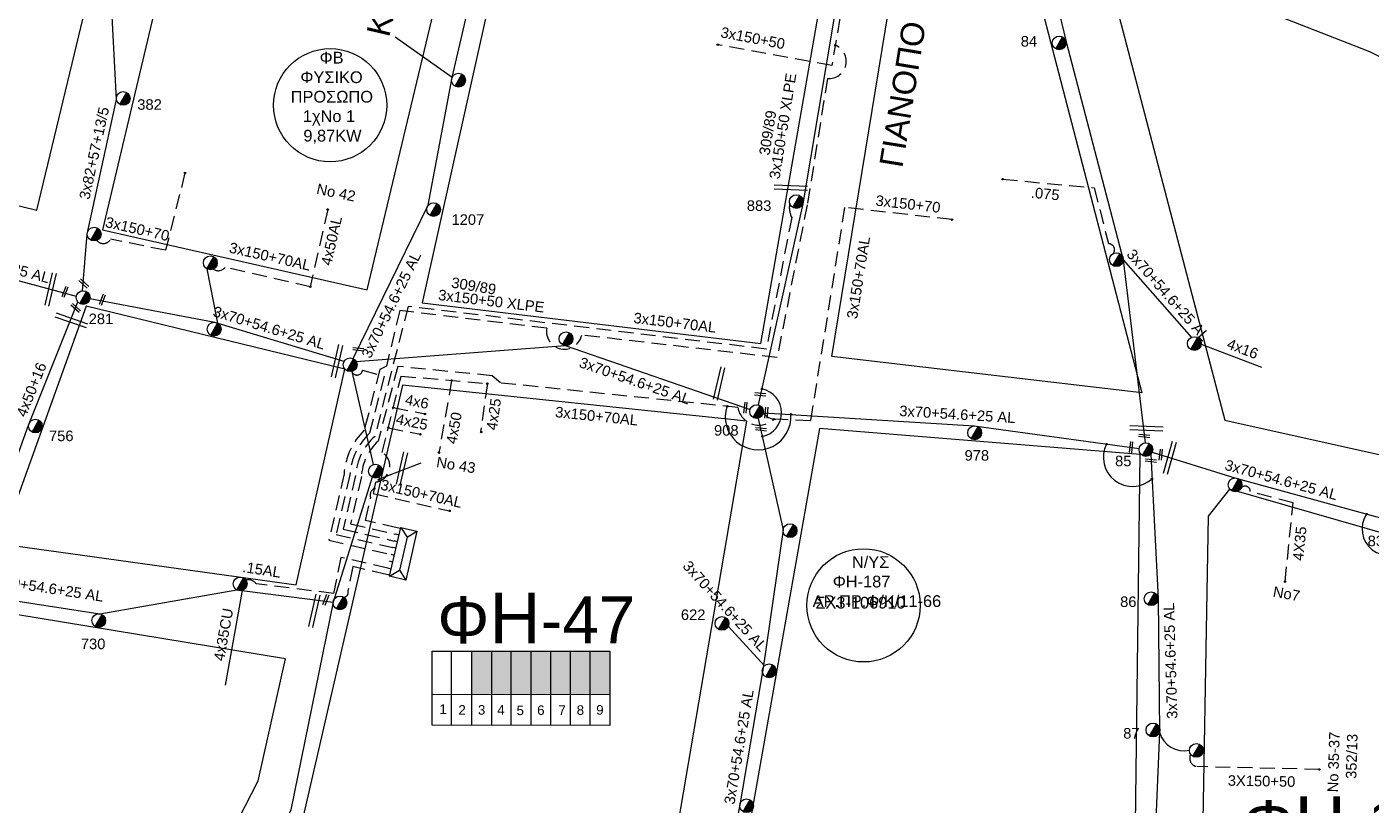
# Model space of a CAD drawing. Header units: millimetres. Extents: x 7477 to 9676, y 1828 to 2857.
# Drawn here: x 8098.1 to 8327.7, y 2543 to 2676 of the extents above; entities that cross this region are included whole.
import ezdxf
from ezdxf.enums import TextEntityAlignment as Align

# ---------------------------------------------------------------- set-up
doc = ezdxf.new("R2010")
doc.units = ezdxf.units.MM
doc.linetypes.add('DASHED', pattern=[19.05, 12.7, -6.35])
for name, color, linetype, lineweight in [('.075', 7, 'Continuous', 30), ('.15', 7, 'Continuous', 30), ('.15AL', 7, 'Continuous', 30), ('3x150+50', 7, 'Continuous', 30), ('3x150+50 XLPE', 7, 'SYN_LINE', 30), ('3x150+70', 7, 'Continuous', 30), ('3x150+70AL', 7, 'DASHED', 30), ('3x70+54.6+25 AL', 7, 'SYN_LINE', 30), ('3x82+57+13_5', 7, 'Continuous', 30), ('3X95+50', 7, 'Continuous', 30), ('4x16', 7, 'Continuous', 30), ('4x25', 7, 'Continuous', 30), ('4X35', 7, 'DASHED', 30), ('4x35CU', 7, 'DASHED', 30), ('4x50', 7, 'Continuous', 30), ('4x50+16', 7, 'Continuous', 30), ('4x50AL', 7, 'Continuous', 30), ('4x6', 7, 'SYN_LINE', 30), ('text διευθύνσεων', 250, 'Continuous', 30), ('Υπόβαθρο ΔΕΗ', 7, 'Continuous', 30)]:
    doc.layers.add(name, color=color, linetype=linetype, lineweight=lineweight)
for name, color, linetype in [('Pillar OTE', 7, 'Continuous'), ('TEXT ΚΑΛΩΔΙΩΝ', 7, 'Continuous'), ('Άγνωστα', 7, 'Continuous'), ('ΑΓΝΩΣΤΟ ΥΠΟΓΕΙΟ ΚΑΛΩΔΙΟ', 7, 'DASHED'), ('Καλώδια ΧΤ   3x150AL+50CU', 7, 'DASHED'), ('Μηχανική τομή', 7, 'Continuous'), ('Στύλος ΦΜ', 7, 'Continuous'), ('Στύλος ΦΜ @ 1', 7, 'Continuous'), ('Συνδέσεις', 7, 'Continuous'), ('Τομή', 7, 'Continuous'), ('Υποσταθμός πόλεως', 7, 'Continuous')]:
    doc.layers.add(name, color=color, linetype=linetype)
doc.styles.add('arial', font='ARIAL.TTF')
doc.styles.get("Standard").update_dxf_attribs({"font": 'ARIAL.TTF'})
doc.linetypes.add('SYN_LINE', pattern='A,0.5,-0.0001,["/\\/\\/\\/",Standard,S=0.1,R=0,X=0,Y=-0.05],-0.25', length=0.7501)

# ---------------------------------------------------------------- blocks, each defined once
blk = doc.blocks.new('ΥΠΑΡΧΩΝ ΤΣΙΜΕΝΤΕΝΙΟΣ ΣΤΥΛΟΣ')
at = {"layer": 'Στύλος ΦΜ'}
blk.add_hatch(color=7, dxfattribs=at).paths.add_polyline_path([(-1.29, -2.28, 0.574793), (2.62, 0, 0.268822), (1.3, 2.27)])
at = {"layer": 'Στύλος ΦΜ', "color": 7}
blk.add_line((-1.29, -2.28), (1.3, 2.27), dxfattribs=at)
blk.add_circle((0, 0), 2.62, dxfattribs=at)
at = {"layer": 'Στύλος ΦΜ', "flags": 4}
for tag, p in [('ΑΡΙΘΜΟΣ', (-4.68, 8.05)), ('ΤΥΠΟΣ', (-4.91, 3.03))]:
    blk.add_attdef(tag, p, '', height=4, dxfattribs=at)
blk = doc.blocks.new('ΥΠΟΣΤΑΘΜΟΣ ΠΟΛΕΩΣ 8 ΑΝΑΧΩΡΗΣΕΩΝ')
at = {"layer": 'Υποσταθμός πόλεως', "linetype": 'Continuous', "ltscale": 40}
for p, q in [((-8.18, -2.82), (-8.18, -4)), ((-5.9, -2.82), (-5.9, -4)), ((-3.55, -2.82), (-3.55, -4)), ((-1.28, -2.82), (-1.28, -4)), ((1.23, -2.82), (1.23, -4)), ((3.56, -2.82), (3.56, -4)), ((6.03, -2.82), (6.03, -4)), ((8.16, -2.82), (8.16, -4))]:
    blk.add_line(p, q, dxfattribs=at)
blk.add_lwpolyline([(-8.57, 2.82), (8.57, 2.82), (8.57, -2.82), (-8.57, -2.82)], close=True, dxfattribs=at)
for points in [[(-5.75, 0), (-8.57, 2.82)], [(5.75, 0), (8.57, 2.82)], [(-8.57, -2.82), (-5.75, 0)], [(-5.75, 0), (5.75, 0)], [(8.57, -2.82), (5.75, 0)]]:
    blk.add_lwpolyline(points, dxfattribs=at)
at = {"layer": 'Υποσταθμός πόλεως', "linetype": 'SYN_LINE', "ltscale": 40, "flags": 1}
for tag, p in [('ΜΕΤΑΣΧΗΜΑΤΙΣΜΟΣ', (9.59, 1.44)), ('ΙΣΧΥΣ', (9.57, -1.35)), ('ΑΡΙΘΜΟΣ', (9.69, -4.07))]:
    blk.add_attdef(tag, p, '', height=1.8, dxfattribs=at)
blk = doc.blocks.new('ΤΟΜΗ')
at = {"layer": 'Τομή', "ltscale": 40}
for p, q in [((-5.68, 0), (17.06, 0)), ((-5.68, -2.77), (17.06, -2.77))]:
    blk.add_line(p, q, dxfattribs=at)
blk = doc.blocks.new('_ΣΥΝΔΕΣΗ')
at = {"layer": 'Συνδέσεις', "linetype": 'SYN_LINE', "ltscale": 40}
blk.add_hatch(color=256, dxfattribs=at).paths.add_polyline_path([(0.5, -0.01, 1), (-0.5, -0.01, 1)])
at = {"layer": 'Συνδέσεις'}
blk.add_circle((0, -0.01), 0.5, dxfattribs=at)
blk = doc.blocks.new('ΜΗΧΑΝΙΚΗ ΤΟΜΗ')
at = {"layer": 'Μηχανική τομή', "ltscale": 40}
for p, q in [((-1.89, 0.78), (5.69, 0.78)), ((-1.89, -0.77), (5.69, -0.77))]:
    blk.add_line(p, q, dxfattribs=at)

msp = doc.modelspace()

# ---------------------------------------------------------------- hatches: boundary and pattern name
at = {"layer": 'Καλώδια ΧΤ   3x150AL+50CU', "linetype": 'DASHED', "lineweight": -3, "ltscale": 0.2}
h = msp.add_hatch(color=27, dxfattribs=at)
h.dxf.hatch_style = 1
h.paths.add_polyline_path([(8174.05, 2561.96), (8177.49, 2561.95), (8177.49, 2569.32), (8174.05, 2569.32)])
h = msp.add_hatch(color=2, dxfattribs=at)
h.dxf.hatch_style = 1
h.paths.add_polyline_path([(8180.79, 2569.32), (8177.49, 2569.32), (8177.49, 2561.95), (8180.79, 2561.95)])
h = msp.add_hatch(color=1, dxfattribs=at)
h.dxf.hatch_style = 1
h.paths.add_polyline_path([(8184.08, 2569.32), (8180.79, 2569.32), (8180.79, 2561.95), (8184.08, 2561.95)])
h = msp.add_hatch(color=30, dxfattribs=at)
h.dxf.hatch_style = 1
h.paths.add_polyline_path([(8187.47, 2569.32), (8184.17, 2569.32), (8184.17, 2561.95), (8187.47, 2561.95)])
h = msp.add_hatch(color=5, dxfattribs=at)
h.dxf.hatch_style = 1
h.paths.add_polyline_path([(8190.87, 2569.31), (8187.57, 2569.31), (8187.57, 2561.95), (8190.87, 2561.94)])
h = msp.add_hatch(color=151, dxfattribs=at)
h.dxf.hatch_style = 1
h.paths.add_polyline_path([(8194.2, 2569.31), (8190.91, 2569.31), (8190.91, 2561.94), (8194.2, 2561.94)])
h = msp.add_hatch(color=173, dxfattribs=at)
h.dxf.hatch_style = 1
h.paths.add_polyline_path([(8197.52, 2569.31), (8194.23, 2569.31), (8194.23, 2561.94), (8197.52, 2561.94)])

# ---------------------------------------------------------------- linework, layer by layer
at = {"layer": '.075', "color": 2, "linetype": 'DASHED', "lineweight": -3, "ltscale": 0.2}
msp.add_lwpolyline([(8264.72, 2649.94), (8280.38, 2648.46)], dxfattribs=at)
at = {"layer": '.15', "color": 2, "linetype": 'DASHED', "lineweight": -3, "ltscale": 0.2}
msp.add_lwpolyline([(8280.38, 2648.46), (8282.8, 2638.93, -0.61396), (8283.63, 2637.26, 176.675518)], format="xyb", dxfattribs=at)
at = {"layer": '.15AL', "color": 5, "linetype": 'DASHED', "lineweight": -3, "ltscale": 0.2}
msp.add_lwpolyline([(8159.73, 2583.48), (8151.69, 2585.33), (8150.45, 2579.19), (8137.26, 2580.81, 0.302186), (8135.48, 2581.48, -0.302186)], format="xyb", dxfattribs=at)
at = {"lineweight": -3, "ltscale": 0.2}
for centre in [(8149.86, 2662.58), (8240.97, 2577.15)]:
    msp.add_circle(centre, 9.67, dxfattribs=at)
at = {"layer": '3x150+50', "color": 30, "linetype": 'DASHED', "lineweight": -3, "ltscale": 0.2}
msp.add_lwpolyline([(8318.83, 2549.12), (8297.9, 2549.61, -0.519769), (8296.85, 2551.7)], format="xyb", dxfattribs=at)
at = {"layer": '3x150+50 XLPE', "color": 151, "linetype": 'DASHED', "lineweight": -3, "ltscale": 0.2}
msp.add_lwpolyline([(8236.13, 2672.81, -0.875147), (8234.81, 2667.17), (8231.34, 2645.54), (8226.19, 2619.47), (8192.84, 2623.32, -0.977825), (8186.85, 2624.48), (8161.75, 2627.49), (8159.46, 2618), (8158.34, 2617.42), (8155.68, 2607.07, 0.181463), (8152.23, 2599.61), (8149.62, 2588.27), (8160.27, 2585.82)], format="xyb", dxfattribs=at)
at = {"layer": '3x150+70', "color": 2, "linetype": 'DASHED', "lineweight": -3, "ltscale": 0.2}
msp.add_lwpolyline([(8125.07, 2651.01), (8121.75, 2637.8), (8112.36, 2639.69, -0.528258), (8110.02, 2639.48, 68.423607)], format="xyb", dxfattribs=at)
at = {"layer": '3x150+70', "color": 30, "linetype": 'DASHED', "lineweight": -3, "ltscale": 0.2}
msp.add_lwpolyline([(8256.09, 2643.04), (8237.74, 2645.12)], dxfattribs=at)
at = {"layer": '3x150+70AL', "color": 151, "linetype": 'DASHED', "lineweight": -3, "ltscale": 0.2}
msp.add_lwpolyline([(8243.02, 2736.84, -0.807823), (8245.5, 2731.61), (8242.64, 2711.23), (8235.55, 2669.36)], format="xyb", dxfattribs=at)
at = {"layer": '3x150+70AL', "color": 173, "linetype": 'DASHED', "lineweight": -3, "ltscale": 0.2}
msp.add_lwpolyline([(8228.36, 2645.79, 0.171322), (8228.7, 2643.42), (8224.35, 2620.93), (8163.18, 2628.21), (8157.48, 2606.01, 0.199528), (8154.21, 2599.32), (8152.1, 2590.15), (8160.81, 2588.14)], format="xyb", dxfattribs=at)
at = {"layer": '3x150+70AL', "color": 30, "linetype": 'DASHED', "lineweight": -3, "ltscale": 0.2}
for points in [[(8237.74, 2645.12), (8231.91, 2608.66), (8226.18, 2608.95, -0.260949), (8223.86, 2610.02, -0.001827)], [(8225.69, 2608.96, -0.593889), (8219.48, 2610.95), (8178.95, 2615.14), (8177.53, 2616.36), (8161.41, 2617.97), (8158.05, 2605.18, 0.198211), (8155.2, 2599.18), (8153.34, 2591.07), (8161.07, 2589.29)]]:
    msp.add_lwpolyline(points, format="xyb", dxfattribs=at)
at = {"layer": '3x150+70AL', "color": 2, "linetype": 'DASHED', "lineweight": -3, "ltscale": 0.2}
msp.add_lwpolyline([(8146.46, 2631.57), (8131.92, 2634.88, -0.395283), (8129.89, 2634.58, -0.046182)], format="xyb", dxfattribs=at)
at = {"layer": '3x150+70AL', "color": 27, "linetype": 'DASHED', "lineweight": -3, "ltscale": 0.2}
for points in [[(8157.62, 2598.22, 0.71186), (8158.76, 2603.27), (8161.97, 2616.32), (8176.71, 2615.02)], [(8158.23, 2599.09, -0.604399), (8157.62, 2598.22), (8157.23, 2596.28), (8170.25, 2593.29)]]:
    msp.add_lwpolyline(points, format="xyb", dxfattribs=at)
at = {"layer": '3x70+54.6+25 AL', "color": 27, "linetype": 'SYN_LINE', "lineweight": -3, "ltscale": 15}
for points in [[(8153.8, 2619.31), (8166.6, 2645.48), (8170.7, 2667.31), (8177.96, 2698.48), (8184.56, 2726.43), (8190.88, 2745.76)], [(8154.33, 2618.79), (8190.02, 2621.52), (8221.59, 2610.62)], [(8153.55, 2617.1), (8157.22, 2601.19)]]:
    msp.add_lwpolyline(points, dxfattribs=at)
at = {"layer": '3x70+54.6+25 AL', "color": 2, "linetype": 'SYN_LINE', "lineweight": -3, "ltscale": 15}
for points in [[(8265.31, 2740.39), (8266.1, 2712.64), (8275.56, 2673.38), (8285.33, 2636.17), (8289.06, 2604.93)], [(8285.33, 2636.17), (8296.97, 2622.93)], [(8152.25, 2618.81), (8130.18, 2625.49), (8108.83, 2629.5)]]:
    msp.add_lwpolyline(points, dxfattribs=at)
at = {"layer": '3x70+54.6+25 AL', "color": 151, "linetype": 'SYN_LINE', "lineweight": -3, "ltscale": 15}
msp.add_lwpolyline([(8244.22, 2732.74), (8241.78, 2710.75), (8235.82, 2676.94), (8230.6, 2645.71), (8230.6, 2645.71)], dxfattribs=at)
at = {"layer": '3x70+54.6+25 AL', "color": 62, "linetype": 'SYN_LINE', "lineweight": -3, "ltscale": 15}
msp.add_lwpolyline([(8106.52, 2629.93), (8064.25, 2641.32), (8027.84, 2650.39), (8001.02, 2656.2)], dxfattribs=at)
at = {"layer": '3x70+54.6+25 AL', "color": 173, "linetype": 'SYN_LINE', "lineweight": -3, "ltscale": 15}
for points in [[(8230.6, 2645.71), (8222.96, 2611.39)], [(8222.97, 2609.09), (8227.24, 2590.06), (8223.8, 2566.49), (8219.83, 2543.1), (8213.95, 2513.1), (8210.4, 2484.54)], [(8290.29, 2603.31), (8304.38, 2598.91), (8330.92, 2591.64)]]:
    msp.add_lwpolyline(points, dxfattribs=at)
at = {"layer": '3x70+54.6+25 AL', "color": 2, "linetype": 'SYN_LINE', "lineweight": -3, "ltscale": 10}
msp.add_lwpolyline([(8128.82, 2634.63), (8130.6, 2625.37)], dxfattribs=at)
at = {"layer": '3x70+54.6+25 AL', "color": 30, "linetype": 'SYN_LINE', "lineweight": -3, "ltscale": 15}
for points in [[(8223.86, 2610.02), (8259.89, 2607.81), (8288.04, 2603.92)], [(8290.03, 2602.92), (8291.27, 2578.33), (8291.52, 2555.48), (8290.31, 2527.03), (8282.81, 2505.85), (8273.68, 2482.76), (8266.15, 2465.89)]]:
    msp.add_lwpolyline(points, dxfattribs=at)
at = {"layer": '3x70+54.6+25 AL', "color": 1, "linetype": 'SYN_LINE', "lineweight": -3, "ltscale": 15}
msp.add_lwpolyline([(8157.02, 2599.05), (8150.36, 2577.67), (8143.14, 2542.2), (8129.39, 2511.79)], dxfattribs=at)
at = {"layer": '3x70+54.6+25 AL', "color": 5, "linetype": 'SYN_LINE', "lineweight": -3, "ltscale": 15}
msp.add_lwpolyline([(8089.13, 2579.01), (8110.54, 2575.7), (8133.92, 2579.79), (8150.37, 2577.71)], dxfattribs=at)
at = {"layer": '3x70+54.6+25 AL', "color": 173, "linetype": 'SYN_LINE', "lineweight": -3, "ltscale": 10}
msp.add_lwpolyline([(8217.87, 2573.61), (8224.06, 2566.83)], dxfattribs=at)
at = {"layer": '3x70+54.6+25 AL', "color": 30, "linetype": 'SYN_LINE', "lineweight": -3, "ltscale": 8}
msp.add_arc((8295.62, 2556.56), 4.24, 194.7919, 283.8129, dxfattribs=at)
at = {"layer": '3x82+57+13_5', "color": 2, "linetype": 'Continuous', "lineweight": -3, "ltscale": 0.2}
msp.add_lwpolyline([(8107.57, 2630.89), (8108.38, 2640.55), (8113.37, 2663.54), (8112.25, 2685.45), (8118.08, 2710.4), (8124.44, 2737.02), (8138.63, 2762.39)], dxfattribs=at)
at = {"layer": '3X95+50', "color": 151, "linetype": 'DASHED', "lineweight": -3, "ltscale": 0.2}
msp.add_lwpolyline([(8235.55, 2669.36), (8216.08, 2672.91)], dxfattribs=at)
at = {"layer": '4x16', "color": 2, "linetype": 'SYN_LINE', "lineweight": -3, "ltscale": 12}
msp.add_lwpolyline([(8298.64, 2621.77), (8308.96, 2617.82)], dxfattribs=at)
at = {"layer": '4x25', "color": 27, "linetype": 'DASHED', "lineweight": -3, "ltscale": 0.2}
for points in [[(8176.71, 2615.02), (8175.57, 2606.85)], [(8159.8, 2607.49), (8165.27, 2606.37)]]:
    msp.add_lwpolyline(points, dxfattribs=at)
at = {"layer": '4X35', "color": 173, "linetype": 'DASHED', "lineweight": -3, "ltscale": 0.2}
msp.add_lwpolyline([(8312.97, 2581.21), (8314.35, 2594.65), (8307.03, 2596.57, 0.689844), (8305.5, 2597.25, 0.202402)], format="xyb", dxfattribs=at)
at = {"layer": '4x35CU', "color": 5, "linetype": 'SYN_LINE', "lineweight": -3, "ltscale": 15}
msp.add_lwpolyline([(8134.81, 2579.67), (8131.92, 2563.53)], dxfattribs=at)
at = {"layer": '4x50', "color": 27, "linetype": 'DASHED', "lineweight": -3, "ltscale": 0.2}
msp.add_lwpolyline([(8170.61, 2615.56), (8168.44, 2603.23)], dxfattribs=at)
at = {"layer": '4x50+16', "color": 5, "linetype": 'Continuous', "lineweight": -3, "ltscale": 0.2}
msp.add_lwpolyline([(8088.08, 2579.53), (8098.35, 2607.92), (8106.77, 2628.97)], dxfattribs=at)
at = {"layer": '4x50AL', "color": 2, "linetype": 'DASHED', "lineweight": -3, "ltscale": 0.2}
msp.add_lwpolyline([(8149.46, 2644.77), (8146.46, 2631.57)], dxfattribs=at)
at = {"layer": '4x6', "color": 27, "linetype": 'SYN_LINE', "lineweight": -3, "ltscale": 15}
msp.add_lwpolyline([(8170.7, 2667.31), (8160.94, 2674.22)], dxfattribs=at)
at = {"layer": '4x6', "color": 27, "linetype": 'DASHED', "lineweight": -3, "ltscale": 0.2}
msp.add_lwpolyline([(8160.65, 2610.94), (8166.08, 2609.84)], dxfattribs=at)
at = {"layer": 'Pillar OTE', "lineweight": -3, "ltscale": 40}
for points in [[(8167.28, 2556.68), (8167.28, 2569.32), (8197.61, 2569.32), (8197.61, 2556.65), (8167.28, 2556.68)], [(8170.61, 2556.68), (8170.61, 2569.32)], [(8174.05, 2556.68), (8174.05, 2569.32)], [(8177.49, 2556.67), (8177.49, 2569.32)], [(8180.79, 2556.67), (8180.79, 2569.32)], [(8184.17, 2556.67), (8184.17, 2569.32)], [(8187.57, 2556.66), (8187.57, 2569.32)], [(8190.91, 2556.66), (8190.91, 2569.32)], [(8194.29, 2556.66), (8194.29, 2569.32)], [(8167.28, 2561.96), (8197.61, 2561.94)]]:
    msp.add_lwpolyline(points, dxfattribs=at)
at = {"layer": 'Άγνωστα', "color": 7, "linetype": 'Continuous', "ltscale": 0.2}
msp.add_line((8158.02, 2598.62), (8165.41, 2601.52), dxfattribs=at)
for centre, radius, start, end in [((8222.82, 2610.05), 4.15, 282.0138, 78.2922), ((8222.95, 2609.33), 5.61, 161.4385, 3.9916)]:
    msp.add_arc(centre, radius, start, end, dxfattribs=at)
at = {"layer": 'ΑΓΝΩΣΤΟ ΥΠΟΓΕΙΟ ΚΑΛΩΔΙΟ', "color": 2, "linetype": 'DASHED', "lineweight": -3, "ltscale": 0.2}
msp.add_lwpolyline([(8153.54, 2617.1, 0.760496), (8155.39, 2617.3), (8159.09, 2616.31), (8156.58, 2606.55, 0.189825), (8153.22, 2599.46), (8150.87, 2589.27), (8160.55, 2587.04)], format="xyb", dxfattribs=at)
at = {"layer": 'ΑΓΝΩΣΤΟ ΥΠΟΓΕΙΟ ΚΑΛΩΔΙΟ', "color": 27, "linetype": 'DASHED', "lineweight": -3, "ltscale": 0.2}
msp.add_lwpolyline([(8161.33, 2590.4), (8155.9, 2591.65), (8156.78, 2595.51, -0.395017), (8157.39, 2597.09)], format="xyb", dxfattribs=at)
at = {"layer": 'ΑΓΝΩΣΤΟ ΥΠΟΓΕΙΟ ΚΑΛΩΔΙΟ', "color": 1, "linetype": 'DASHED', "lineweight": -3, "ltscale": 0.2}
msp.add_lwpolyline([(8159.5, 2582.44), (8153.74, 2583.77), (8152.9, 2579.61, -0.505658), (8152.19, 2578.54, -47.786924)], format="xyb", dxfattribs=at)
at = {"layer": 'Υπόβαθρο ΔΕΗ', "lineweight": -3}
for points in [[(8039.88, 2659.31), (8099.77, 2644.64), (8128.78, 2765.24), (8103.61, 2772.44), (8103.69, 2770.75), (8103.67, 2768.51), (8103.54, 2764.32), (8103.35, 2761.32), (8102.8, 2757.15), (8101.96, 2751.51), (8101.51, 2748.69), (8099.64, 2741), (8098.58, 2737.1), (8097.08, 2732.34)], [(8377.42, 2646.71), (8327.46, 2671.68), (8281.5, 2689.69), (8302.7, 2608.79), (8339.01, 2600.68), (8386.62, 2637.07), (8408.31, 2668.47), (8388.42, 2682.08), (8278.84, 2724.17), (8273.94, 2720.57), (8279.05, 2700.63), (8318.95, 2685.1)]]:
    msp.add_lwpolyline(points, dxfattribs=at)
for points in [[(8184.12, 2747.98), (8139.48, 2761.62), (8110.99, 2641.28), (8156.2, 2631.04)], [(8242.79, 2732.66), (8191.43, 2744.89), (8165.6, 2628.8), (8223.43, 2621.86)], [(8288.5, 2613.47), (8235.56, 2619.63), (8253.29, 2728.05), (8259.04, 2726.62)], [(8152.37, 2617.49), (8108.21, 2628.27), (8093.6, 2587.65), (8144.03, 2580.67)], [(8221.06, 2608.62), (8162.24, 2614.75), (8145.05, 2540.1), (8130.24, 2511.49), (8200.06, 2488.05), (8209.35, 2540.13)], [(8288.23, 2602.91), (8233.42, 2607.35), (8211.71, 2484.22), (8264.63, 2466.55), (8287.24, 2526.23)], [(8331.62, 2588.89), (8303.5, 2597.01), (8299.84, 2592.38), (8298.61, 2524.2), (8275.8, 2462.96), (8277.24, 2450.35), (8343.61, 2512.62), (8361.08, 2539.98)], [(8142.23, 2568.01), (8011.97, 2589.43), (8008.52, 2586.67), (8004.2, 2583.84), (8002.21, 2582.91), (8001.51, 2582.65), (8000.11, 2582.11), (7999.26, 2581.88), (7997.49, 2581.6), (7997.49, 2581.6), (7987.37, 2527.59), (8017.06, 2518.04), (8033.74, 2560.75), (8080.09, 2554.47), (8062.06, 2499.88), (8066.25, 2487.58), (8097.1, 2468.27), (8137.57, 2547.19)]]:
    msp.add_lwpolyline(points, close=True, dxfattribs=at)
for centre, radius, start, end in [((8286.89, 2602.42), 4.96, 152.7149, 312.4783), ((8330.61, 2590.22), 4.5, 145.9819, 318.7947)]:
    msp.add_arc(centre, radius, start, end, dxfattribs=at)

# ---------------------------------------------------------------- block references
at = {"layer": 'Μηχανική τομή', "lineweight": -3, "zscale": 0.4999999999999997}
for p, xscale, yscale, rotation in [((8104.72, 2631.12), 0.2499999999999458, 0.2499999999999458, 248.9365260926364), ((8108.14, 2631.81), 0.2499999999999458, 0.2499999999999458, 137.8730521852672), ((8111.08, 2629.78), 0.2499999999999458, 0.2499999999999458, 248.9365260926364), ((8106.77, 2627.61), 0.2499999999999458, 0.2499999999999458, 137.8730521852672), ((8155.15, 2620.83), 0.249999999999946, 0.249999999999946, 174.4298595827747), ((8223.8, 2613.12), 0.249999999999946, 0.249999999999946, 174.4298595827747), ((8220.78, 2610.45), 0.2499999999999461, 0.2499999999999461, 84.42985958278305), ((8224.34, 2609.59), 0.2499999999999461, 0.2499999999999461, 84.42985958278305), ((8223.92, 2607.17), 0.249999999999946, 0.249999999999946, 174.4298595827747), ((8289.39, 2606.02), 0.249999999999946, 0.249999999999946, 174.4298595827747), ((8286.66, 2603.7), 0.2499999999999461, 0.2499999999999461, 84.42985958278305), ((8291.72, 2602.42), 0.2499999999999461, 0.2499999999999461, 84.42985958278305), ((8290.53, 2601.81), 0.249999999999946, 0.249999999999946, 174.4298595827747), ((8149.27, 2578.52), 0.2499999999999458, 0.2499999999999458, 248.9365260926364)]:
    msp.add_blockref('ΜΗΧΑΝΙΚΗ ΤΟΜΗ', p, dxfattribs=dict(at, xscale=xscale, yscale=yscale, rotation=rotation))
at = {"layer": 'Στύλος ΦΜ @ 1', "lineweight": -3, "ltscale": 40}
ref = msp.add_blockref('ΥΠΑΡΧΩΝ ΤΣΙΜΕΝΤΕΝΙΟΣ ΣΤΥΛΟΣ', (8274.39, 2673.22), dxfattribs=dict(at, xscale=0.4499999999998181, yscale=0.4499999999998181, zscale=0.4499999999998181))
ref.add_attrib('ΤΥΠΟΣ', '84', (8267.82, 2672.6), dxfattribs={"layer": 'Στύλος ΦΜ', "height": 1.8, "flags": 4})
for p, xscale, yscale, zscale in [((8171.78, 2666.85), 0.4499999999998181, 0.4499999999998181, 0.4499999999998181), ((8109.56, 2640.57), 0.4499999999998181, 0.4499999999998181, 0.4499999999998181), ((8129.4, 2635.65), 0.4499999999998181, 0.4499999999998181, 0.4499999999998181), ((8284.15, 2636.2), 0.4499999999998181, 0.4499999999998181, 0.4499999999998181), ((8130.05, 2624.32), 0.4499999999998181, 0.4499999999998181, 0.4499999999998181), ((8190.15, 2622.69), 0.4499999999998181, 0.4499999999998181, 0.4499999999998181), ((8297.47, 2621.86), 0.4499999999998181, 0.4499999999998181, 0.4499999999998181), ((8153.28, 2618.25), 0.4499999999998181, 0.4499999999998181, 0.4499999999998181), ((8157.6, 2600.08), 0.4499999999998181, 0.4499999999998181, 0.4499999999998181), ((8304.43, 2597.73), 0.4499999999998181, 0.4499999999998181, 0.4499999999998181), ((8228.41, 2589.91), 0.4499999999998181, 0.4499999999998181, 0.4499999999998181), ((8134.5, 2580.81), 0.4499999999998181, 0.4499999999998181, 0.4499999999998181), ((8151.54, 2577.56), 0.4499999999998181, 0.4499999999998181, 0.4499999999998181), ((8224.85, 2565.96), 0.4499999999998181, 0.4499999999998181, 0.4499999999998181), ((8297.81, 2552.38), 0.4499999999998282, 0.4499999999998282, 0.4499999999998282), ((8220.99, 2542.92), 0.4499999999998181, 0.4499999999998181, 0.4499999999998181)]:
    msp.add_blockref('ΥΠΑΡΧΩΝ ΤΣΙΜΕΝΤΕΝΙΟΣ ΣΤΥΛΟΣ', p, dxfattribs=dict(at, xscale=xscale, yscale=yscale, zscale=zscale))
ref = msp.add_blockref('ΥΠΑΡΧΩΝ ΤΣΙΜΕΝΤΕΝΙΟΣ ΣΤΥΛΟΣ', (8114.53, 2663.74), dxfattribs=dict(at, xscale=0.4499999999998519, yscale=0.4499999999998519, zscale=0.4499999999998519))
ref.add_attrib('ΤΥΠΟΣ', '382', (8116.92, 2661.8), dxfattribs={"layer": 'Στύλος ΦΜ', "height": 1.8, "flags": 4})
ref = msp.add_blockref('ΥΠΑΡΧΩΝ ΤΣΙΜΕΝΤΕΝΙΟΣ ΣΤΥΛΟΣ', (8229.49, 2646.11), dxfattribs=dict(at, xscale=0.4499999999998496, yscale=0.4499999999998496, zscale=0.4499999999998496))
ref.add_attrib('ΤΥΠΟΣ', '883', (8221.03, 2644.53), dxfattribs={"layer": 'Στύλος ΦΜ', "height": 1.8, "flags": 4})
ref = msp.add_blockref('ΥΠΑΡΧΩΝ ΤΣΙΜΕΝΤΕΝΙΟΣ ΣΤΥΛΟΣ', (8167.53, 2644.75), dxfattribs=dict(at, xscale=0.4499999999997564, yscale=0.4499999999997564, zscale=0.4499999999997564))
ref.add_attrib('ΤΥΠΟΣ', '1207', (8170.59, 2642.14), dxfattribs={"layer": 'Στύλος ΦΜ', "height": 1.8, "rotation": 360, "flags": 4})
ref = msp.add_blockref('ΥΠΑΡΧΩΝ ΤΣΙΜΕΝΤΕΝΙΟΣ ΣΤΥΛΟΣ', (8107.68, 2629.72), dxfattribs=dict(at, xscale=0.4499999999998238, yscale=0.4499999999998238, zscale=0.4499999999998238))
ref.add_attrib('ΑΡΙΘΜΟΣ', '281', (8108.62, 2625.19), dxfattribs={"layer": 'Στύλος ΦΜ', "height": 1.8, "flags": 4})
ref = msp.add_blockref('ΥΠΑΡΧΩΝ ΤΣΙΜΕΝΤΕΝΙΟΣ ΣΤΥΛΟΣ', (8222.7, 2610.24), dxfattribs=dict(at, xscale=0.4499999999997998, yscale=0.4499999999997998, zscale=0.4499999999997998))
ref.add_attrib('ΤΥΠΟΣ', '908', (8215.43, 2606.14), dxfattribs={"layer": 'Στύλος ΦΜ', "height": 1.8, "flags": 4})
ref = msp.add_blockref('ΥΠΑΡΧΩΝ ΤΣΙΜΕΝΤΕΝΙΟΣ ΣΤΥΛΟΣ', (8099.52, 2607.77), dxfattribs=dict(at, xscale=0.4499999999998347, yscale=0.4499999999998347, zscale=0.4499999999998347))
ref.add_attrib('ΤΥΠΟΣ', '756', (8101.84, 2605.2), dxfattribs={"layer": 'Στύλος ΦΜ', "height": 1.8, "flags": 4})
ref = msp.add_blockref('ΥΠΑΡΧΩΝ ΤΣΙΜΕΝΤΕΝΙΟΣ ΣΤΥΛΟΣ', (8259.95, 2606.63), dxfattribs=dict(at, xscale=0.4499999999997705, yscale=0.4499999999997705, zscale=0.4499999999997705))
ref.add_attrib('ΤΥΠΟΣ', '978', (8258.22, 2601.87), dxfattribs={"layer": 'Στύλος ΦΜ', "height": 1.8, "flags": 4})
ref = msp.add_blockref('ΥΠΑΡΧΩΝ ΤΣΙΜΕΝΤΕΝΙΟΣ ΣΤΥΛΟΣ', (8289.2, 2603.76), dxfattribs=dict(at, xscale=0.4499999999998208, yscale=0.4499999999998208, zscale=0.4499999999998208))
ref.add_attrib('ΤΥΠΟΣ', '85', (8283.93, 2600.9), dxfattribs={"layer": 'Στύλος ΦΜ', "height": 1.8, "rotation": 360, "flags": 4})
ref = msp.add_blockref('ΥΠΑΡΧΩΝ ΤΣΙΜΕΝΤΕΝΙΟΣ ΣΤΥΛΟΣ', (8331.55, 2590.65), dxfattribs=dict(at, xscale=0.4499999999998181, yscale=0.4499999999998181, zscale=0.4499999999998181))
ref.add_attrib('ΤΥΠΟΣ', '83', (8327.07, 2587.26), dxfattribs={"layer": 'Στύλος ΦΜ', "height": 1.8, "flags": 4})
ref = msp.add_blockref('ΥΠΑΡΧΩΝ ΤΣΙΜΕΝΤΕΝΙΟΣ ΣΤΥΛΟΣ', (8290.09, 2578.28), dxfattribs=dict(at, xscale=0.449999999999846, yscale=0.449999999999846, zscale=0.449999999999846))
ref.add_attrib('ΤΥΠΟΣ', '86', (8284.79, 2576.87), dxfattribs={"layer": 'Στύλος ΦΜ', "height": 1.8, "flags": 4})
ref = msp.add_blockref('ΥΠΑΡΧΩΝ ΤΣΙΜΕΝΤΕΝΙΟΣ ΣΤΥΛΟΣ', (8216.79, 2574.07), dxfattribs=dict(at, xscale=0.44999999999978, yscale=0.44999999999978, zscale=0.44999999999978))
ref.add_attrib('ΤΥΠΟΣ', '622', (8209.77, 2574.65), dxfattribs={"layer": 'Στύλος ΦΜ', "height": 1.8, "rotation": 360, "flags": 4})
ref = msp.add_blockref('ΥΠΑΡΧΩΝ ΤΣΙΜΕΝΤΕΝΙΟΣ ΣΤΥΛΟΣ', (8110.33, 2574.54), dxfattribs=dict(at, xscale=0.4499999999998087, yscale=0.4499999999998087, zscale=0.4499999999998087))
ref.add_attrib('ΤΥΠΟΣ', '730', (8107.28, 2569.67), dxfattribs={"layer": 'Στύλος ΦΜ', "height": 1.8, "flags": 4})
ref = msp.add_blockref('ΥΠΑΡΧΩΝ ΤΣΙΜΕΝΤΕΝΙΟΣ ΣΤΥΛΟΣ', (8290.41, 2555.86), dxfattribs=dict(at, xscale=0.4499999999998282, yscale=0.4499999999998282, zscale=0.4499999999998282))
ref.add_attrib('ΤΥΠΟΣ', '87', (8285.32, 2554.4), dxfattribs={"layer": 'Στύλος ΦΜ', "height": 1.8, "rotation": 360, "flags": 4})
at = {"layer": 'Συνδέσεις', "lineweight": -3, "xscale": 0.25, "yscale": 0.25, "zscale": 0.25}
for p in [(8216.08, 2672.91), (8236.13, 2672.81), (8125.07, 2651.01), (8264.72, 2649.95), (8149.46, 2644.77), (8256.09, 2643.04), (8146.46, 2631.57), (8170.61, 2615.56), (8176.72, 2615.03), (8223.63, 2614.13), (8160.65, 2610.94), (8217.68, 2611.15), (8166.08, 2609.84), (8225.64, 2608.94), (8228.6, 2609.79), (8159.8, 2607.5), (8165.28, 2606.37), (8175.67, 2606.75), (8223.69, 2606.03), (8282.49, 2604.69), (8168.44, 2603.24), (8157.39, 2597.1), (8290.24, 2598.76), (8170.26, 2593.3), (8326.88, 2592.74), (8312.97, 2581.21), (8318.83, 2549.12)]:
    msp.add_blockref('_ΣΥΝΔΕΣΗ', p, dxfattribs=at)
at = {"layer": 'Τομή', "lineweight": -3}
for p, xscale, yscale, zscale, rotation in [((8227.14, 2648.92), 0.2499999999999996, 0.2499999999999996, 0.2499999999999996, 357.7705608122205), ((8101.48, 2629.82), 0.2499999999999995, 0.2499999999999995, 0.2499999999999995, 76.96582365367367), ((8106.93, 2624.99), 0.2499999999999994, 0.2499999999999994, 0.2499999999999994, 161.0003974946839), ((8150.4, 2617.56), 0.2499999999999995, 0.2499999999999995, 0.2499999999999995, 76.96582365367367), ((8215.66, 2613.73), 0.2499999999999995, 0.2499999999999995, 0.2499999999999995, 76.96582365367367), ((8287.88, 2607.82), 0.2499999999999996, 0.2499999999999996, 0.2499999999999996, 357.7705608122205), ((8292.59, 2601.1), 0.2499999999999996, 0.2499999999999996, 0.2499999999999996, 74.12233005760756), ((8161.49, 2599.23), 0.2499999999999994, 0.2499999999999994, 0.2499999999999994, 76.96582365367367), ((8146.53, 2574.91), 0.2499999999999994, 0.2499999999999994, 0.2499999999999994, 76.96582365367367)]:
    msp.add_blockref('ΤΟΜΗ', p, dxfattribs=dict(at, xscale=xscale, yscale=yscale, zscale=zscale, rotation=rotation))
at = {"layer": 'Υποσταθμός πόλεως', "lineweight": -3, "xscale": 0.5, "yscale": 0.5, "zscale": 0.5, "rotation": 257.0356149830787}
msp.add_blockref('ΥΠΟΣΤΑΘΜΟΣ ΠΟΛΕΩΣ 8 ΑΝΑΧΩΡΗΣΕΩΝ', (8162.36, 2585.97), dxfattribs=at)

# ---------------------------------------------------------------- texts
at = {"lineweight": -3, "ltscale": 30, "char_height": 1.63, "width": 11.2573, "attachment_point": 1}
for s, insert in [('1', (8168.53, 2560.24)), ('2', (8171.77, 2560.11)), ('3', (8175.1, 2560.11)), ('4', (8178.4, 2560.11)), ('5', (8181.7, 2560.03)), ('6', (8185.22, 2560.06)), ('7', (8188.85, 2560.06)), ('8', (8191.97, 2560.08)), ('9', (8195.3, 2560.11))]:
    msp.add_mtext(s, dxfattribs=dict(at, insert=insert))
at = {"layer": 'text διευθύνσεων', "color": 7, "lineweight": -3}
for s, rotation, p in [('ΚΩΝ/ΝΟΥ ΩΡΙΑΙΟΠΟΥΛΟΥ', 76.9144, (8165.91, 2708.66)), ('ΓΙΑΝΟΠΟΥΛΟΥ', 80.7152, (8248.89, 2672.12))]:
    msp.add_text(s, height=4, rotation=rotation, dxfattribs=at).set_placement(p, align=Align.MIDDLE_CENTER)
at = {"layer": 'TEXT ΚΑΛΩΔΙΩΝ', "linetype": 'Continuous', "lineweight": -3, "ltscale": 0.2}
for s, rotation, p in [('3x150+50', 349.2208, (8222.06, 2674.05)), ('3x150+50 XLPE', 80.8818, (8227.17, 2659.02)), ('3x82+57+13/5', 77.7415, (8109.55, 2654.39)), ('.075', 354.5928, (8272.01, 2647.45)), ('3x150+70', 353.514, (8248.57, 2645.71)), ('3x150+70', 347.1855, (8116.94, 2641.45)), ('4x50AL', 77.1855, (8150.09, 2639.43)), ('3x70+54.6+25 AL', 344.9312, (8092.34, 2635.61)), ('3x150+70AL', 347.1855, (8139.59, 2636.75)), ('3x150+70AL', 80.9157, (8240.09, 2633.14)), ('3x70+54.6+25 AL', 63.9328, (8160.29, 2628.49)), ('3x70+54.6+25 AL', 311.3541, (8293.01, 2630.17)), ('3x150+50 XLPE', 353.1627, (8177.4, 2629.13)), ('3x70+54.6+25 AL', 343.1495, (8139.47, 2624.56)), ('3x150+70AL', 353.2115, (8208.75, 2625.45)), ('4x16', 339.0474, (8305.73, 2620.98)), ('4x50+16', 68.2042, (8098.84, 2614.01)), ('3x70+54.6+25 AL', 340.9572, (8201.92, 2615.51)), ('4x6', 348.6226, (8164.7, 2611.96)), ('4x25', 82.017, (8177.8, 2609.8)), ('3x150+70AL', 354.0995, (8195.38, 2609.48)), ('3x70+54.6+25 AL', 356.4913, (8256.99, 2609.79)), ('4x25', 348.3697, (8163.84, 2608.5)), ('4x50', 80.0064, (8171.01, 2607.44)), ('3x70+54.6+25 AL', 344.6791, (8312.33, 2598.59)), ('3x150+70AL', 347.0848, (8165.45, 2596.24)), ('4X35', 84.151, (8315.45, 2587.71)), ('.15AL', 351.2315, (8138.18, 2583.25)), ('3x70+54.6+25 AL', 312.3889, (8217.3, 2577.05)), ('3x70+54.6+25 AL', 351.2315, (8101.33, 2580.16)), ('4x35CU', 79.8568, (8131.64, 2572.16)), ('3x70+54.6+25 AL', 91.6942, (8293.4, 2567.68)), ('3x70+54.6+25 AL', 80.3595, (8219.68, 2552.98)), ('3X150+50', 359, (8308.95, 2547.14))]:
    msp.add_text(s, height=1.8, rotation=rotation, dxfattribs=at).set_placement(p, align=Align.MIDDLE_CENTER)
at = {"layer": 'Άγνωστα', "lineweight": -3, "ltscale": 40, "char_height": 1.8, "width": 27.758, "attachment_point": 1, "style": 'arial'}
for s, insert, rotation in [('309/89', (8223.11, 2654.21), 81), ('No 42', (8147.78, 2649.23), 348.2412), ('309/89', (8170.75, 2633.23), 350.5662), ('No 43', (8168.19, 2602.55), 350.7431), ('No7', (8311.1, 2580.42), 350.1142), ('\\pt12.6;No 35-37', (8320.2, 2545.25), 88.2846), ('352/13', (8323.33, 2547.54), 88.2846)]:
    msp.add_mtext(s, dxfattribs=dict(at, insert=insert, rotation=rotation))
at = {"layer": 'Υπόβαθρο ΔΕΗ', "lineweight": -3}
msp.add_text('ΣΧ3-106910', height=2, dxfattribs=at).set_placement((8240.44, 2577.61), align=Align.MIDDLE_CENTER)
at = {"layer": 'Υπόβαθρο ΔΕΗ', "lineweight": -3, "attachment_point": 1}
for s, insert, char_height, width in [('{\\W8.64836; }ΦΒ \\P{\\W4.42067; }ΦΥΣΙΚΟ \\P{\\W2.28183; }ΠΡΟΣΩΠΟ', (8141.35, 2671.7), 2, 17.2548), ('{\\W5.64925; }1χΝο 1\\P{\\W5.75643; }9,87KW', (8140.82, 2661.71), 2, 17.2548), ('{\\W8.64836; }N/YΣ \\P{\\W4.42067; }ΦΗ-187\\P{\\W2.2818; }AP.ΠΡ.Φ/Κ/11-66', (8232.28, 2585.55), 2, 17.2548), ('Φ{\\H1.0833x;H}-47', (8168.15, 2579.34), 8, 84.6573), ('Φ{\\H1.0833x;H}-105', (8305.69, 2544.51), 8, 84.6573)]:
    msp.add_mtext(s, dxfattribs=dict(at, insert=insert, char_height=char_height, width=width))

doc.saveas('drawing.dxf')
